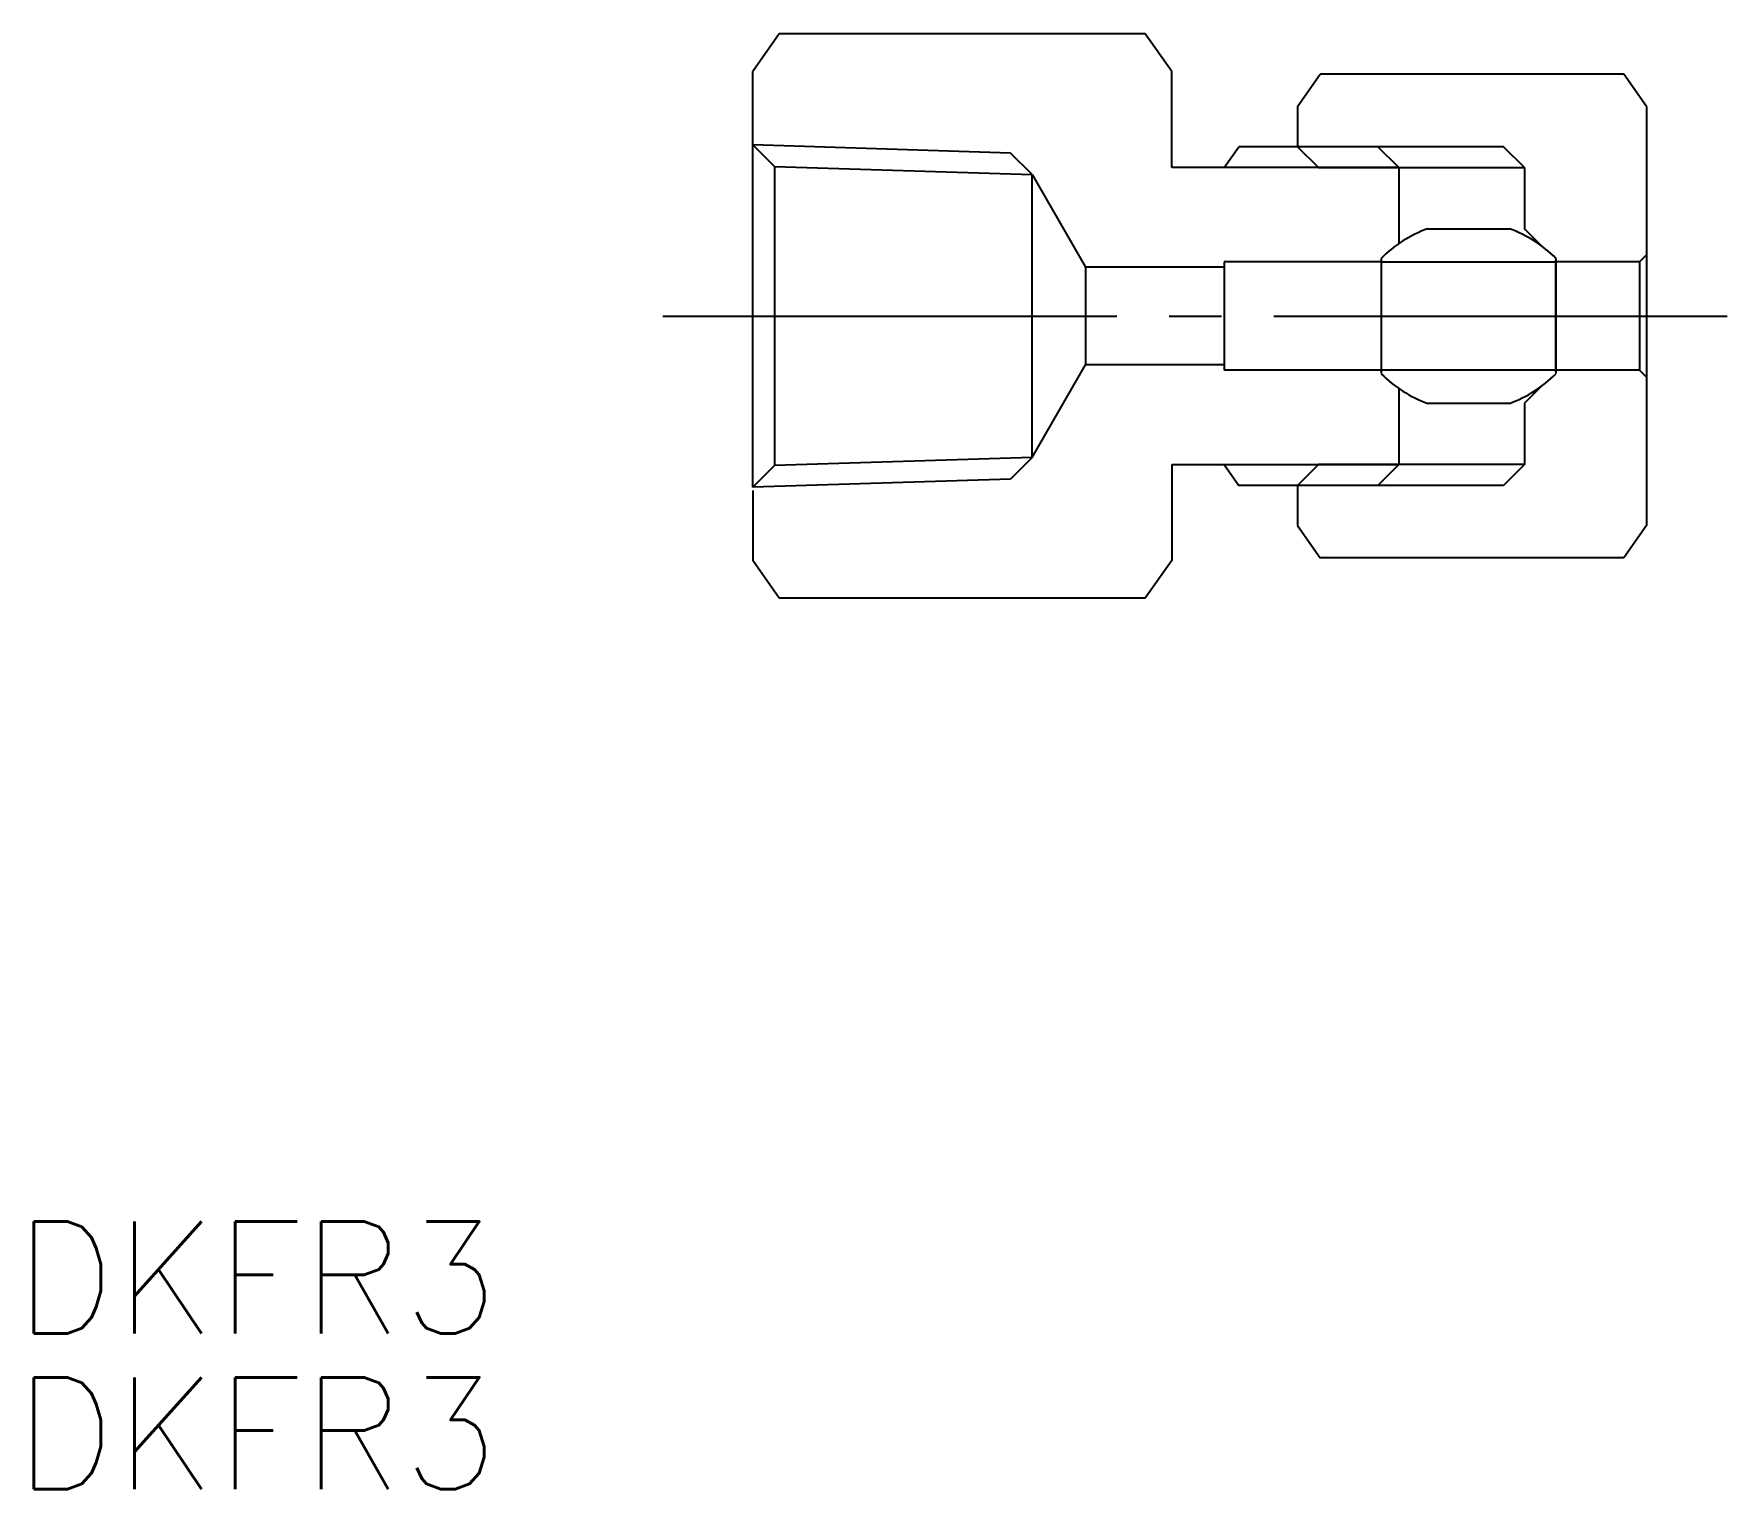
# Model space of a CAD drawing. Extents: x 91 to 139.5, y 143 to 184.7.
import ezdxf

# ---------------------------------------------------------------- set-up
doc = ezdxf.new("R2010")
doc.units = 0
doc.linetypes.add('CENTER', pattern=[17.5, 13, -1.5, 1.5, -1.5])
doc.layers.get('0').update_dxf_attribs({"linetype": 'CONTINUOUS'})
doc.layers.add('CENTER', color=1, linetype='CENTER')
doc.styles.get("Standard").update_dxf_attribs({"font": 'txt.shx', "bigfont": '@extfont2.shx'})

msp = doc.modelspace()

# ---------------------------------------------------------------- linework, layer by layer
at = {"color": 7, "linetype": 'CONTINUOUS'}
for p, q in [((112.334, 184.664), (111.575, 183.582)), ((122.817, 184.664), (112.334, 184.664)), ((123.575, 183.582), (122.817, 184.664)), ((111.575, 181.384), (111.575, 183.582)), ((123.575, 180.832), (123.575, 183.582)), ((127.175, 182.582), (127.825, 183.51)), ((136.525, 183.51), (127.825, 183.51)), ((137.175, 182.582), (136.525, 183.51)), ((127.175, 182.582), (127.175, 181.432)), ((137.175, 182.582), (137.175, 170.582)), ((111.575, 171.682), (111.575, 181.482)), ((118.956, 181.251), (111.575, 181.482)), ((111.575, 181.482), (112.195, 180.862)), ((125.075, 180.832), (125.496, 181.432)), ((129.475, 181.432), (125.496, 181.432)), ((133.075, 181.432), (127.175, 181.432)), ((127.175, 181.432), (127.775, 180.832)), ((130.075, 180.832), (129.475, 181.432)), ((133.675, 180.832), (133.075, 181.432)), ((119.575, 180.632), (118.956, 181.251)), ((119.575, 180.632), (121.105, 177.982)), ((130.075, 180.832), (123.575, 180.832)), ((127.775, 180.832), (133.675, 180.832)), ((130.075, 180.832), (130.075, 178.654)), ((133.675, 180.832), (133.675, 179.082)), ((130.908, 179.082), (133.243, 179.082)), ((134.173, 178.584), (133.675, 179.082)), ((125.075, 177.982), (121.105, 177.982)), ((121.105, 177.982), (121.105, 175.182)), ((125.075, 178.132), (125.075, 175.032)), ((129.575, 178.132), (125.075, 178.132)), ((129.575, 178.232), (129.575, 174.932)), ((129.575, 178.132), (134.575, 178.132)), ((134.575, 178.232), (134.575, 174.932)), ((134.575, 174.982), (134.575, 178.182)), ((136.975, 178.132), (134.575, 178.132)), ((136.975, 178.132), (137.175, 178.332)), ((136.975, 178.132), (136.975, 175.032)), ((119.575, 172.532), (121.105, 175.182)), ((125.075, 175.182), (121.105, 175.182)), ((129.575, 175.032), (125.075, 175.032)), ((134.575, 175.032), (129.575, 175.032)), ((134.173, 174.58), (133.675, 174.082)), ((136.975, 175.032), (134.575, 175.032)), ((136.975, 175.032), (137.175, 174.832)), ((130.075, 174.509), (130.075, 172.332)), ((130.908, 174.082), (133.243, 174.082)), ((133.675, 174.082), (133.675, 172.332)), ((111.575, 171.682), (112.195, 172.301)), ((119.575, 172.532), (118.956, 171.912)), ((123.575, 172.332), (130.075, 172.332)), ((123.575, 172.332), (123.575, 169.582)), ((125.075, 172.332), (125.496, 171.732)), ((127.175, 171.732), (127.775, 172.332)), ((133.675, 172.332), (127.775, 172.332)), ((130.075, 172.332), (129.475, 171.732)), ((133.675, 172.332), (133.075, 171.732)), ((118.956, 171.912), (111.575, 171.682)), ((129.475, 171.732), (125.496, 171.732)), ((127.175, 171.732), (127.175, 170.582)), ((133.075, 171.732), (127.175, 171.732)), ((111.575, 171.583), (111.575, 169.582)), ((127.175, 170.582), (127.825, 169.653)), ((137.175, 170.582), (136.525, 169.653)), ((112.334, 168.499), (111.575, 169.582)), ((123.575, 169.582), (122.817, 168.499)), ((136.525, 169.653), (127.825, 169.653)), ((122.817, 168.499), (112.334, 168.499))]:
    msp.add_line(p, q, dxfattribs=at)
at = {"color": 3, "linetype": 'CONTINUOUS'}
for p, q in [((112.195, 180.862), (112.195, 172.301)), ((112.195, 180.862), (119.575, 180.632)), ((119.575, 172.532), (119.575, 180.632)), ((119.575, 172.532), (112.195, 172.301))]:
    msp.add_line(p, q, dxfattribs=at)
at = {"color": 7, "linetype": 'CONTINUOUS'}
for centre, start, end in [((132.075, 175.782), 109.488, 135.5847), ((132.075, 175.782), 44.4153, 70.512), ((132.075, 177.381), 224.4153, 250.512), ((132.075, 177.381), 289.488, 315.5847)]:
    msp.add_arc(centre, 3.5, start, end, dxfattribs=at)
at = {"layer": 'CENTER', "color": 1, "linetype": 'CENTER'}
msp.add_line((109.001, 176.582), (139.48, 176.582), dxfattribs=at)

# ---------------------------------------------------------------- texts
at = {"color": 7, "linetype": 'CONTINUOUS'}
for p in [(90.44, 147.443), (90.44, 142.982)]:
    msp.add_text('DKFR3', height=3.2, dxfattribs=at).set_placement(p)

doc.saveas('drawing.dxf')
